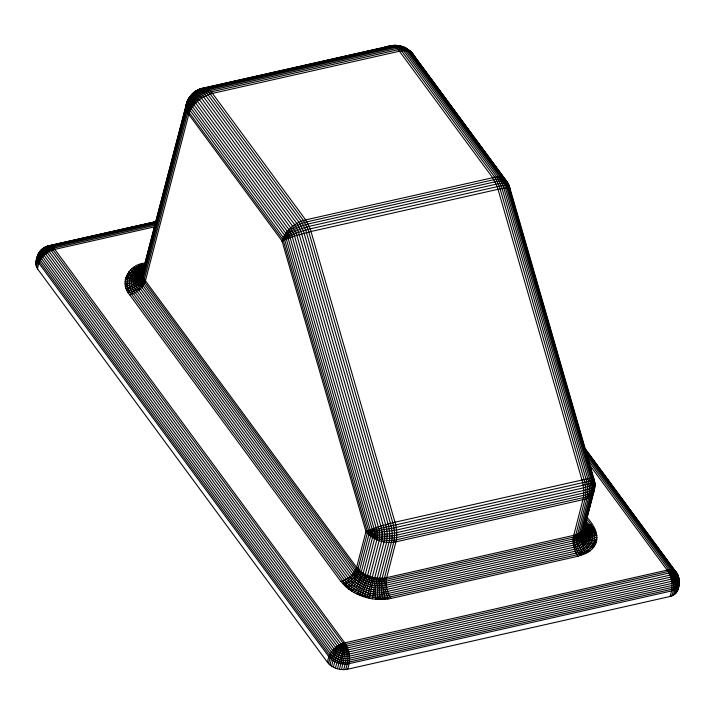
<?xml version="1.0" encoding="UTF-8"?>
<svg xmlns="http://www.w3.org/2000/svg" width="715" height="715" viewBox="0 0 715 715"><rect width="100%" height="100%" fill="white"/><g stroke="black" fill="none" stroke-linecap="round" stroke-linejoin="round"><path stroke-width="1.07" d="M585.058 524.953C582.698 531.835 588.025 538.654 594.406 540.79L596.757 539.959C590.25 538.225 582.993 532.461 585.058 524.953C585.111 531.433 579.329 536.08 573.367 537.144L386.377 579.311C375.509 581.465 363.113 577.818 356.088 569.033L144.886 282.407C142.41 279.154 141.159 274.64 142.955 270.762L186.302 104.363C188.251 96.534 194.703 90.331 202.425 88.276L390.587 45.805C397.04 44.661 405.074 45.644 409.069 51.462L502.279 177.955L506.166 185.534L591.421 480.659L592.351 487.281L592.047 493.341L582.35 530.905C581.912 538.038 586.514 545.277 593.236 547.708C601.708 537.787 593.736 524.435 586.363 516.623M594.362 482.732L594.111 490.758L584.79 526.562C578.229 534.194 583.646 545.214 591.698 549.379L593.236 547.708L592.261 545.5C586.756 542.435 581.965 536.161 583.422 529.565L593.093 492.135L593.37 486.54L592.521 480.417L507.355 185.632L503.771 178.634L410.562 52.141C407.541 47.959 402.205 45.921 397.227 45.599C401.178 45.957 405.217 47.413 407.407 50.988L500.616 177.481L504.754 185.543L590.09 480.954L591.082 488.005L590.76 494.449L581.036 532.13C579.409 539.584 584.414 546.475 589.929 550.925L591.698 549.379M128.512 289.003L127.029 290.478C133.803 291.175 140.515 286.08 143.492 280.173L143.527 277.447L186.865 111.048L187.527 109.77L188.805 109.431L190.226 110.593L284.454 239.078L368.761 530.95L368.833 534.749L359.502 570.552C357.554 576.951 352.861 582.341 347.231 585.826L346.578 587.462C358.778 597.356 375.563 601.601 390.98 598.446L577.979 556.27L585.71 553.562L589.929 550.925L586.926 550.693L583.333 552.677L576.987 554.777L389.997 596.945C373.033 600.305 353.675 594.612 342.708 580.893L131.506 294.276C121.13 282.943 130.916 265.721 145.038 264.514L143.983 263.245C129.022 264.532 118.654 282.782 129.647 294.803L340.841 581.42L346.578 587.462L349.036 587.346L350.547 586.22L356.267 580.169L361.263 571.991L370.593 536.178L370.665 531.415L286.018 238.113L284.499 235.164L191.289 108.662C190.163 106.186 186.526 106.437 186.311 109.35L142.964 275.74C141.793 283.909 132.552 286.063 126.108 288.27L128.512 289.003C134.912 287.922 141.525 283.935 143.527 277.447L142.687 274.042L143.501 269.215C141.624 277.393 132.159 277.241 125.679 277.492C131.676 280.575 140.953 277.599 142.955 270.762C141.561 278.43 132.034 281.862 125.205 279.556L127.619 278.501M129.647 294.803C136.645 292.989 143.206 287.841 145.431 280.798L188.769 114.4C186.946 103.353 193.416 90.591 204.812 87.945L391.802 45.778C396.476 44.116 401.124 46.779 403.644 50.676L496.853 177.177L501.322 185.891L586.774 481.687L587.846 489.319L587.498 496.299L577.738 534.132C576.335 540.737 579.016 547.681 583.333 552.677L583.306 554.643C576.862 550.586 576.111 541.791 575.807 534.883L585.567 497.014L585.925 489.9L584.834 482.125L499.356 186.231L494.789 177.347L401.589 50.845C397.406 42.9 388.361 46.01 381.801 48.146M594.621 488.032C594.38 494.262 588.794 498.596 583.038 499.651L396.038 541.827C385.242 543.945 372.944 540.334 365.955 531.611L281.978 240.901L188.769 114.4C188.42 103.076 196.116 91.457 207.359 88.723L394.358 46.555C401.401 44.813 408.649 48.566 412.939 54.09L506.149 180.582L508.928 185.248L509.804 188.572L509.357 188.983M347.231 585.826L344.442 585.531C349.796 581.206 357.563 576.764 357.956 569.024L367.278 533.22L367.251 531.308L283.104 240.008L188.662 111.933L187.696 112.747L144.35 279.145C143.295 286.536 135.323 292.015 128.208 292.658L129.335 290.782M582.35 530.905L579.49 533.202C579.007 540.638 583.082 547.109 587.927 552.32L585.201 551.739C580.768 547.02 576.808 539.637 579.49 533.202L589.231 495.441L589.571 488.685L588.534 481.293L503.137 185.668L498.802 177.222L405.593 50.729C403.001 46.412 397.871 44.509 393.071 46.028L206.072 88.195C194.721 90.903 187.661 103.166 188.769 114.4C178.187 101.762 202.148 78.123 212.453 93.406L305.663 219.898L310.247 228.845L395.735 524.765L396.834 532.595L396.476 539.754L386.717 577.631C385.215 584.736 386.94 592.449 390.98 598.446M372.461 598.821L375.187 579.543L374.776 577.72L384.473 540.156L384.777 534.096L383.848 527.473L298.593 232.339L294.705 224.769L201.496 98.277C195.115 87.677 186.821 98.018 186.025 105.981M584.235 528.108C582.117 534.749 587.48 541.228 593.164 543.999L595.532 544.017C590.134 540.397 583.047 535.758 584.235 528.108L594.388 489.14M593.781 479.291C591.797 476.807 585.308 479.908 582.064 480.015L392.839 522.701L378.53 526.749L365.955 531.611C374.517 538.288 386.359 539.468 396.762 537.501L583.753 495.325C591.457 494.673 597.275 487.684 593.924 480.123L365.955 531.611L356.633 567.424C354.399 574.467 347.848 579.615 340.841 581.42M349.036 587.346L348.911 589.294L350.976 588.794C355.677 584.37 361.057 578.703 361.263 571.991L356.633 567.424L145.431 280.798L143.527 277.447L142.562 277.894M594.639 482.348C596.614 489.855 590.912 496.719 583.476 497.577L396.476 539.754C385.894 541.791 373.748 539.423 365.955 531.611L379.629 532.291L396.628 530.012L583.619 487.845L592.172 485.101L594.701 482.857L508.401 184.595L506.953 181.789L413.797 55.323C410.928 50.452 404.404 50.05 399.444 51.23L212.453 93.406C201.943 96.105 192.103 103.836 188.769 114.4C183.603 108.555 187.777 92.736 195.696 103.076L288.905 229.578L291.765 235.155L377.011 530.753L377.395 535.553L376.877 539.745L367.546 575.557L364.284 584.861L359.868 593.682L356.937 594.04L362.532 584.066L365.562 576.531L365.311 574.511L374.866 537.591L374.749 531.022L289.691 236.138L287.251 231.374L194.042 104.882C187.965 96.382 182.817 109.77 188.769 114.4C189.234 103.076 197.554 92.262 208.664 89.527L395.654 47.351L399.944 46.895L403.993 47.494M584.977 524.193L584.825 525.999L584.79 524.881C586.264 532.103 579.794 537.912 573.18 538.985L386.189 581.152C375.107 583.351 362.46 579.633 355.292 570.668L144.09 284.043C140.685 279.878 140.185 273.532 143.769 269.287L143.188 270.252L143.938 268.59M579.49 533.202L575.807 534.883C572.956 541.577 575.807 550.443 580.714 555.546L581.331 553.499M584.736 527.107L584.79 526.562L584.191 529.225M199.208 89.473C203.346 86.819 207.94 90.662 210.255 93.996L303.464 220.488L308.031 229.381L393.509 525.275L394.591 533.05L394.242 540.156L384.482 578.033C380.773 584.593 384.438 592.547 385.108 599.34L382.802 597.901L382.319 596.149L381.372 590.116L381.31 583.762L382.141 578.238L391.892 540.406L392.24 533.435L391.168 525.802L305.725 230.007L301.247 221.284L208.038 94.791C204.436 87.739 195.955 88.678 191.879 94.586M361.263 571.991C367.885 576.791 376.358 578.989 384.482 578.033L385.188 589.723L388.102 598.982L385.269 597.713M127.887 287.216L125.465 286.054C132.364 284.99 141.99 282.416 142.687 274.042L186.025 107.652C186.311 103.836 191.093 103.505 192.567 106.749L285.777 233.251L287.77 237.13L372.399 530.101L372.533 537.501L363.202 573.314C360.968 579.99 357.437 587.078 351.431 591.01L350.976 588.794M369.887 576.451L368.636 577.836L362.308 594.648L362.943 596.471L364.802 595.497L370.245 578.381L369.887 576.451L379.522 539.173L379.37 530.432L293.954 234.18L290.71 227.853L197.501 101.36C188.706 89.59 183.827 107.688 188.769 114.4C190.119 103.192 199.029 93.308 209.951 90.573L396.95 48.405C403.421 46.573 410.464 49.541 413.797 55.323M593.566 492.304L594.129 485.771L592.878 478.415L507.614 184.068L505.067 179.519L411.858 53.017C408.721 48.986 402.849 48.683 398.219 49.701L211.22 91.877C200.504 94.595 191.066 103.434 188.769 114.4C184.3 104.783 195.311 80.357 205.822 95.774L299.031 222.276L303.357 230.713L388.763 526.347L389.8 533.739L389.461 540.486L379.719 578.256C380.094 584.673 378.494 591.475 380.282 597.955L382.024 599.501L382.802 597.901M594.558 488.059L594.692 485.592M379.719 578.256L378.512 579.901L377.878 583.744L377.413 594.219L377.717 597.865L378.879 599.465L380.282 597.955M586.926 550.693C599.358 543.579 595.041 526.678 585.88 518.724M389.416 46.1C393.518 44.714 397.2 48.2 399.444 51.23L492.653 177.731L497.247 186.669L582.734 482.598L583.824 490.427L583.476 497.577L573.707 535.464C572.215 542.569 573.931 550.282 577.979 556.27M584.557 447.805L676.676 572.804C681.386 580.169 679.938 594.478 669.982 596.507L347.579 669.213C340.376 670.625 332.198 668.212 327.524 662.412L37.573 268.911C32.917 260.68 39.084 247.962 48.397 245.844L156.228 221.534M327.524 662.412C328.426 653.018 335.666 645.019 344.755 642.856L667.158 570.15C679.92 567.719 684.434 589.017 671.43 590.965L349.027 663.672C341.824 665.075 333.637 662.671 328.971 656.862L39.021 263.361C32.407 254.665 46.618 240.544 54.805 249.365L344.755 642.856C350.019 650.471 350.877 660.624 347.579 669.213M677.257 590.956C681.449 583.27 679.161 566.727 667.158 570.15L589.705 465.036M374.776 577.72L373.525 579.239L369.253 598.223L367.349 596.221L381.98 539.745L382.257 534.15L381.399 528.028L296.242 233.242L292.658 226.244L199.449 99.751C189.993 86.73 184.104 106.928 188.769 114.4C186.526 104.319 191.334 92.289 201.451 88.597M35.75 263.192L37.484 256.292L38.923 253.852M35.768 264.613C35.938 254.781 45.554 248.141 54.805 249.365L155.012 226.762M36.081 266.052C36.483 256.336 45.447 249.213 54.805 249.365C51.65 243.404 44.866 246.38 41.336 250.009L40.576 251.322M36.688 267.499C37.341 257.936 45.492 250.339 54.805 249.365C52.633 247.077 49.067 244.968 45.974 246.72M37.573 268.911C38.476 259.527 45.715 251.519 54.805 249.365C47.717 243.449 38.27 249.544 37.198 257.65M125.018 281.683C131.9 282.836 141.043 279.967 142.678 272.379L186.847 102.817L188.09 99.984L190.547 97.204M186.812 104.613L187.661 101.369M328.677 663.761C329.838 654.556 336.095 646.244 344.755 642.856C348.706 651.142 348.688 660.946 345.676 669.526M330.062 665.03C331.483 655.986 336.774 647.477 344.755 642.856C347.195 651.624 346.418 661.044 343.656 669.642M331.662 666.183C333.324 657.273 337.703 648.675 344.755 642.856L344.398 656.406L341.573 669.544M333.44 667.202C335.317 658.39 338.91 649.783 344.755 642.856L342.628 656.155L339.473 669.249M335.362 668.06L339.169 655.154L344.755 642.856L337.391 668.748M593.834 489.578L594.38 487.478M669.982 596.507C673.28 587.918 672.422 577.765 667.158 570.15L672.627 570.534L676.578 572.849C678.875 576.576 675.461 580.866 671.573 581.322L349.17 654.028C343.727 655.092 337.543 653.278 334.012 648.889L44.062 255.389C41.693 252.708 42.525 248.203 45.867 246.764M671.743 595.997C675.353 587.381 673.512 576.969 667.158 570.15C677.668 568.818 684.684 585.505 671.948 587.444L349.546 660.151C342.637 661.5 334.79 659.194 330.303 653.617L40.353 260.117L38.619 255.997L38.878 253.333C42.516 248.552 49.362 247.783 54.805 249.365C51.069 247.479 46.323 246.702 42.543 248.9C40.424 251.108 40.818 254.647 42.632 256.908L332.582 650.4C336.506 655.289 343.397 657.308 349.447 656.129L671.85 583.422C675.621 582.859 679.393 579.23 677.936 575.2M673.324 595.291C677.248 586.649 674.397 576.076 667.158 570.15C672.136 571.115 677.185 574.172 678.857 579.186C678.49 582.662 675.139 584.816 671.984 585.478L349.581 658.184C343.03 659.462 335.585 657.273 331.331 651.991L41.381 258.49L39.736 254.585L40.514 250.902C44.375 247.435 50.211 247.56 54.805 249.365C48.557 248.168 40.835 250.053 37.752 256.095L38.083 258.928L39.557 261.753L329.508 655.253C334.137 661 342.235 663.386 349.367 661.992L671.769 589.285C684.872 587.176 676.649 571.026 667.158 570.15C675.094 575.137 678.919 585.746 674.692 594.424M675.818 593.396C680.323 584.709 675.604 574.154 667.158 570.15C675.97 573.162 681.422 583.583 676.676 592.235M678.249 585.406L678.732 583.565M145.252 266.784L143.384 267.401L140.694 265.792L141.248 263.969L144.028 266.069C131.533 268.098 124.383 283.721 133.392 293.534L344.594 580.151C354.908 593.066 373.123 598.419 389.085 595.255L576.076 553.088C592.288 551.256 598.535 532.389 586.157 521.485M188.733 100.02L189.779 97.195L191.164 95.801M365.311 574.511C361.656 580.401 359.466 587.667 354.113 592.592M142.732 271.253L143.501 269.215M582.457 532.121L583.422 529.565L583.726 530.235M357.956 569.024C354.542 575.361 349.286 580.696 342.53 583.512L345.56 584.235M142.178 273.38L142.678 272.379M509.804 188.572L509.446 186.579C505.889 184.256 501.126 186.186 497.247 186.669L310.247 228.845C300.336 231.374 290.263 234.708 281.978 240.901C285.303 230.328 295.152 222.606 305.663 219.898L492.653 177.731C499.66 175.318 508.213 179.242 509.205 186.883C508.615 180.117 500.071 180.502 495.155 181.816L308.165 223.983C298.057 226.655 287.796 231.91 281.978 240.901L294.553 236.039L311.096 231.472L498.087 189.296L506.881 187.75L509.992 188.242M579.74 534.525L581.036 532.13L581.661 532.979M584.325 524.515L586.282 526.642L589.142 528.001L592.69 528.501L593.754 526.857L588.266 526.446L584.441 524.363C590.894 532.898 583.208 544.16 573.564 545.098L386.565 587.274C374.025 589.759 359.699 585.549 351.583 575.396L140.39 288.78C134.974 282.711 136.726 272.37 144.323 269.001L141.49 269.26L134.036 267.195L135.09 268.599L138.433 269.895L141.597 270.091L144.341 269.197C137.923 272.817 137.146 281.907 141.82 287.26L353.022 573.886C360.735 583.529 374.356 587.533 386.288 585.174L573.278 543.007C581.161 541.979 588.74 533.846 584.906 525.766L588.293 528.903L595.854 531.245L594.138 532.067C590.232 531.629 586.077 529.556 584.718 525.632C587.337 533.193 580.187 539.914 573.153 540.951L386.163 583.118C374.723 585.388 361.656 581.545 354.265 572.295L143.063 285.669C139.38 281.236 138.907 274.006 143.456 269.975C139.782 273.21 134.232 272.352 130.264 270.136M142.285 276.75L142.964 275.74M576.147 536.322L577.738 534.132L578.632 535.195M143.492 280.173L144.35 279.145M593.593 480.855C596.274 483.269 584.745 484.261 583.252 485.226L394.028 527.876L377.011 530.753L365.955 531.611C375.214 536.902 386.636 537.028 396.879 535.106L583.869 492.93C588.168 491.911 596.373 489.453 594.38 483.555M384.885 579.597L386.717 577.631L575.807 534.883M367.349 596.221L366.071 597.436L364.802 595.497M593.504 530.28L594.934 529.037L592.69 528.501M380.157 579.954L382.141 578.238L383.347 579.802M46.6 247.006L47.458 246.282L156.371 221.722M142.616 270.887C138.764 274.372 133.187 273.3 128.727 271.807L129.764 273.782C134.25 275.168 139.934 274.649 142.946 270.654C139.729 276.776 132.114 275.731 126.43 275.498L128.146 276.866M142.088 274.489L142.687 274.042C140.462 281.388 132.007 283.909 125.098 283.855L127.44 285.437M375.187 579.543L377.252 578.086L386.583 542.274L387.298 533.962L386.315 526.91L300.97 231.499L296.841 223.438L203.632 96.945C193.354 82.1 183.871 105.409 188.769 114.4M377.717 597.865L375.679 599.242C374.222 592.324 375.902 584.959 377.252 578.086L378.512 579.901M370.245 578.381L372.309 577.175L373.525 579.239M392.803 46.243L395.002 45.385M144.421 268.536C135.537 271.539 132.507 283.247 138.799 290.192L349.993 576.808C358.572 587.542 373.731 592.002 387.003 589.375L573.993 547.198C584.2 546.206 592.333 534.293 585.496 525.266M365.562 576.531L367.546 575.557L368.636 577.836M143.232 270.011C139.72 271.906 135.001 271.191 132.034 268.59L135.09 268.599M361.379 574.091L363.202 573.314L364.105 575.781M143.384 267.401C132.463 270.082 127.484 284.096 135.26 292.596L346.462 579.213C356.159 591.341 373.275 596.373 388.272 593.405L575.262 551.238C589.678 550.103 596.516 531.906 585.236 522.227M144.135 281.299L145.431 280.798M357.911 571.169L359.502 570.552L360.137 573.162M362.308 594.648L359.895 595.336L359.868 593.682M594.004 480.14L593.87 478.693M202.425 88.276L203.587 87.972M201.326 88.848L214.375 85.907M216.547 85.416L220.899 84.433M223.071 83.95L227.424 82.967M229.595 82.475L258.955 75.853M261.127 75.361L265.471 74.387M267.651 73.895L293.74 68.005M295.912 67.523L300.264 66.54M302.436 66.048L331.796 59.425M333.968 58.934L338.311 57.96M340.492 57.468L373.105 50.113M375.277 49.621L379.629 48.638M156.147 221.641L49.407 245.71C45.492 246.067 42.793 250.822 45.653 253.977L335.603 647.477C338.66 651.276 344.022 652.849 348.741 651.928L671.144 579.222C675.058 578.873 677.757 574.118 674.897 570.954L584.209 447.876M156.129 222.043L50.479 245.871C47.244 246.166 45.009 250.089 47.369 252.699L337.328 646.19C339.848 649.336 344.272 650.632 348.169 649.872L670.572 577.166C673.807 576.871 676.033 572.947 673.673 570.338L584.968 449.958M155.039 222.991L51.569 246.326C49.085 246.559 47.369 249.571 49.183 251.573L339.133 645.073L341.591 647.057L344.103 647.906L347.472 647.897L669.875 575.191C672.359 574.967 674.075 571.946 672.252 569.944L586.193 453.158M155.057 223.983L52.669 247.077L50.783 248.284L50.631 249.83L341.001 644.126L342.673 645.475L346.659 646.047L670.384 572.751L671.188 571.392L670.679 569.784L586.604 455.687M155.048 225.252L53.759 248.096L52.722 249.481L343.736 644.072L345.747 644.358L668.82 571.348L668.963 569.855L588.204 460.246M594.576 533.855L596.864 535.66C591.091 535.839 584.924 531.388 584.673 525.311C585.442 530.566 591.421 534.57 596.498 533.462L594.138 532.067M593.924 480.123L594.505 481.463M384.482 578.033L386.717 577.631M592.315 524.712L588.803 525.078L585.808 524.524C594.424 533.944 586.3 548.253 574.565 549.263L387.566 591.43C373.48 594.219 357.384 589.491 348.276 578.086L137.074 291.47C130.398 284.096 133.625 271.664 143.045 268.483L136.252 265.953L136.824 267.553M593.879 542.426L596.283 542.024L594.406 540.79M391.623 45.751L395.368 45.814M129.764 273.782L127.449 273.595L128.861 275.293M592.261 545.5L594.514 545.92L593.164 543.999M402.608 46.841L406.585 48.486L411.384 52.329M405.575 48.075L404.583 47.878L406.451 49.165M596.945 537.832C591.207 537.019 584.834 532.836 584.834 526.472M583.333 552.677L585.71 553.562L585.201 551.739M365.955 531.611C375.777 535.258 386.717 534.516 396.834 532.595L583.824 490.427C587.569 489.158 594.433 488.417 594.728 483.465M407.344 49.344L410.571 51.668M408.962 50.845L409.767 51.167M140.694 265.792L138.656 264.872L138.692 266.615M593.673 481.445L594.29 481.874M412.778 55.037L413.333 55.493L412.466 53.822L413.887 56.056M573.707 535.464L574.797 536.768M675.907 571.786L678.008 575.28M414.423 56.726L421.028 65.691M422.351 67.487L428.303 75.558M430.287 78.257L437.553 88.124M438.876 89.92L447.474 101.575M448.797 103.371L455.41 112.344M458.708 116.831L463.338 123.105M466.645 127.592L473.259 136.565M474.572 138.361L481.186 147.335M482.509 149.122L491.107 160.786M492.429 162.582L498.373 170.662M500.357 173.352L508.195 184.059M584.521 448.216L589.821 455.401M591.144 457.198L597.758 466.189M599.09 467.985L615.633 490.445M616.956 492.242L652.044 539.852M653.367 541.648L661.974 553.33M663.297 555.126L669.919 564.108M671.242 565.905L677.203 573.993M507.632 183.219C505.398 178.16 498.471 178.714 493.949 179.662L306.958 221.829C296.671 224.519 286.527 230.99 281.978 240.901C289.075 233.144 299.29 228.952 309.264 226.333L496.264 184.166C500.241 183.648 506.872 181.503 509.196 186.007M509.446 186.579L509.625 187.098M509.893 187.974L593.959 478.952M594.478 481.213L594.701 482.857M356.633 567.424L356.946 570.114M677.525 588.186L677.543 589.598M678.312 576.683L678.321 578.185"/></g></svg>
